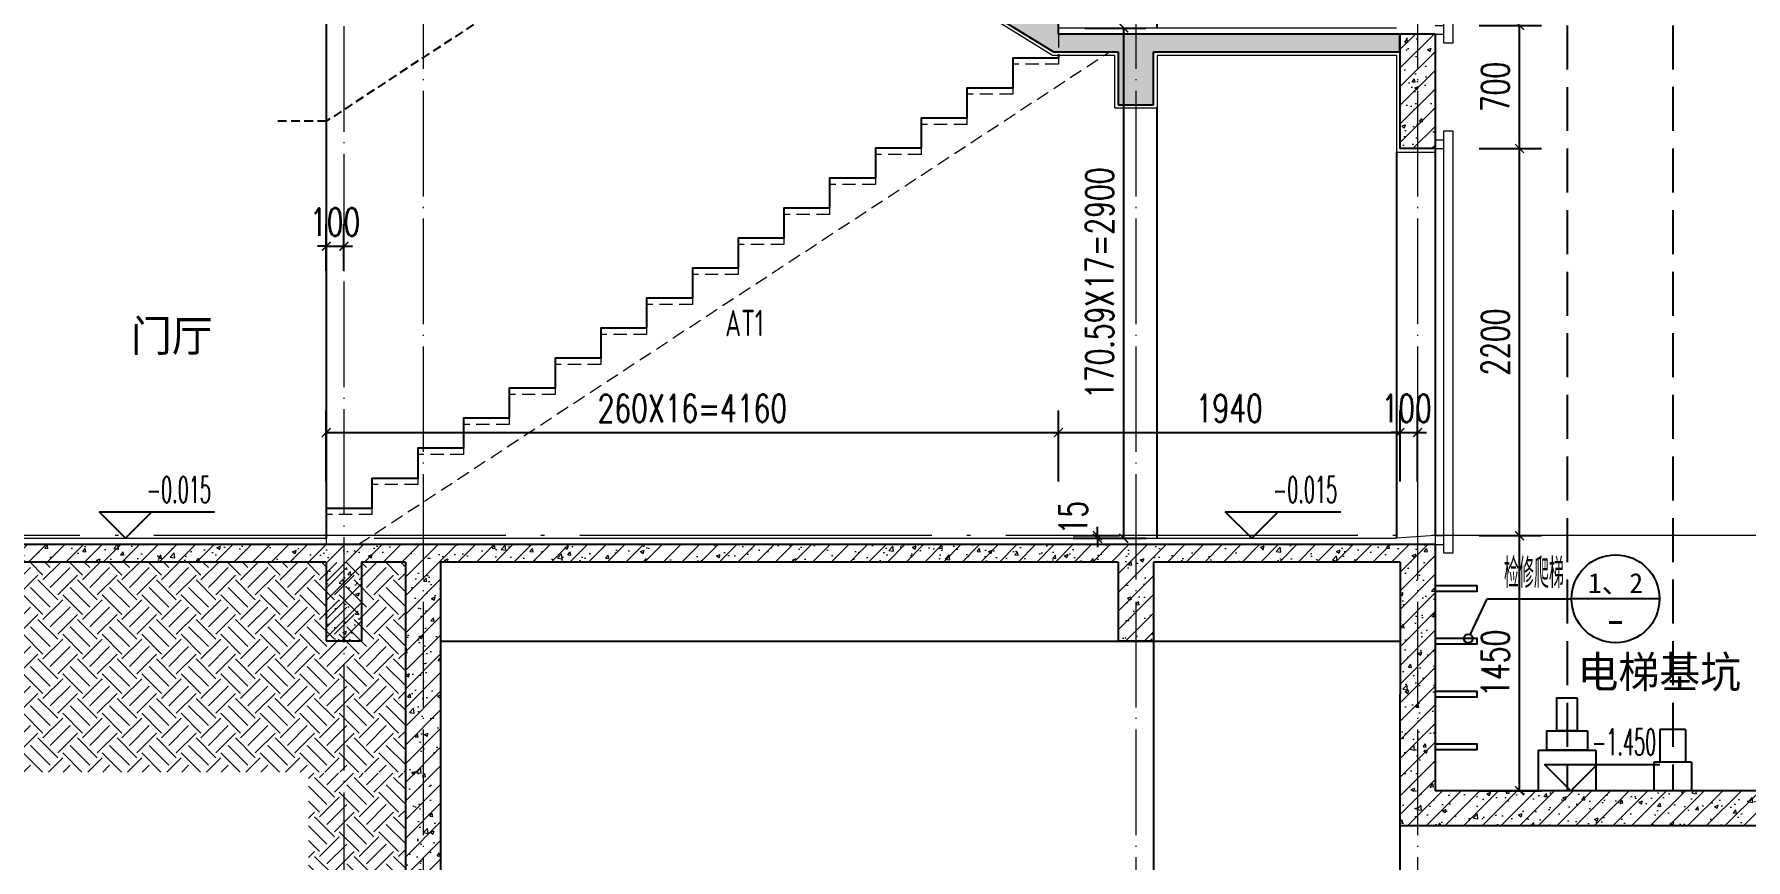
# Model space of a CAD drawing. Extents: x -668857 to 143095, y -247466 to 228182.
# Drawn here: x 59858 to 69582, y 204334 to 209027 of the extents above; entities that cross this region are included whole.
import ezdxf
from ezdxf.enums import TextEntityAlignment as Align

# ---------------------------------------------------------------- set-up
doc = ezdxf.new("R2010")
doc.units = 0
doc.header["$LTSCALE"] = 1000
for name, pattern in [('DASH', [0.35, 0.25, -0.1]), ('DOTE', [2.42, 2, -0.2, 0.02, -0.2]), ('HIDDEN', [0.375, 0.25, -0.125])]:
    doc.linetypes.add(name, pattern=pattern)
doc.layers.get('0').update_dxf_attribs({"linetype": 'CONTINUOUS'})
doc.layers.get('DEFPOINTS').update_dxf_attribs({"linetype": 'CONTINUOUS'})
for name, color, linetype in [('DIM_ELEV', 3, 'CONTINUOUS'), ('DIM_IDEN', 67, 'CONTINUOUS'), ('PUB_DIM', 3, 'CONTINUOUS'), ('PUB_TEXT', 2, 'CONTINUOUS'), ('TEXT', 2, 'CONTINUOUS'), ('WALL', 5, 'CONTINUOUS'), ('审核', 1, 'CONTINUOUS'), ('尺寸标注', 86, 'CONTINUOUS'), ('看线', 251, 'CONTINUOUS'), ('设备', 253, 'CONTINUOUS')]:
    doc.layers.add(name, color=color, linetype=linetype)
for name, color, linetype, lineweight in [('DOTE', 19, 'DOTE', 9), ('PUB_HATCH', 8, 'CONTINUOUS', 9), ('STAIR', 2, 'CONTINUOUS', 18), ('WINDOW', 144, 'CONTINUOUS', 15), ('内粉刷', 37, 'CONTINUOUS', 9), ('填充', 251, 'CONTINUOUS', 5), ('建筑', 30, 'CONTINUOUS', 25)]:
    doc.layers.add(name, color=color, linetype=linetype, lineweight=lineweight)
doc.styles.add('_TCH_DIM', font='SIMPLEX.shx', dxfattribs={"width": 0.7, "bigfont": 'GBCBIG.shx'})
doc.styles.add('_TCH_DIM_T3', font='SIMPLEX', dxfattribs={"width": 0.705882, "bigfont": 'GBCBIG'})
doc.styles.add('_TCH_LABEL', font='simhei.ttf')
doc.styles.add('TSSD_REIN', font='tssdeng.shx', dxfattribs={"width": 0.7, "height": 300, "bigfont": 'tssdchn.shx'})
doc.dimstyles.new('_TCH_ARCH&&50', dxfattribs={"dimtxt": 157.5, "dimasz": 50, "dimexe": 125, "dimexo": 150, "dimgap": 58.75, "dimtad": 1, "dimdec": 0, "dimzin": 0, "dimdsep": 46, "dimtxsty": '_TCH_DIM_T3', "dimblk": 'ARCHTICK', "dimcen": 0.09, "dimclrt": 7, "dimazin": 0, "dimtfac": 1, "dimtdec": 0, "dimtix": 1, "dimtmove": 2, "dimatfit": 3, "dimldrblk": 'ARCHTICK', "dimfxl": 0, "dimtolj": 1, "dimtzin": 0, "dimarcsym": 0})
pattern_1 = [(45, (-897079.3, 191696.6), (0, 224.506403), [158.75, -158.75]), (45, (-897121.39, 191738.7), (0, 224.506403), [158.75, -158.75]), (45, (-897163.48, 191780.8), (0, 224.506403), [158.75, -158.75]), (135, (-897163.48, 191808.86), (-224.506403, 0), [158.75, -158.75]), (135, (-897121.39, 191850.96), (-224.506403, 0), [158.75, -158.75]), (135, (-897079.3, 191893.05), (-224.506403, 0), [158.75, -158.75])]
pattern_2 = [(45, (-895846.27, 298604.97), (-53.0330086, 53.0330086), []), (50, (-895846.27, 298604.97), (215.178055, -18.82564), [22.5, -247.5]), (355, (-895846.27, 298604.97), (-41.6254, 225.65764), [18, -198]), (100.4514, (-895828.34, 298603.4), (173.552815, 206.831863), [19.122057, -210.342634]), (46.1842, (-895846.27, 298664.97), (320.172315, -49.655704), [33.75, -371.25]), (96.6356, (-895819.6, 298660.83), (280.39881, 292.23536), [28.68309, -315.5139]), (351.1842, (-895846.27, 298664.97), (280.39858, 292.23558), [27, -297]), (21, (-895816.27, 298649.97), (179.072116, -120.785667), [22.5, -247.5]), (326, (-895816.27, 298649.97), (72.9946, 217.545014), [18, -198]), (71.4514, (-895801.35, 298639.9), (252.06679, 96.75915), [19.122057, -210.342634]), (37.5, (-895846.27, 298604.97), (3.6479566, 99.868156), [0, -195.6, 0, -201, 0, -198.75]), (7.5, (-895846.27, 298604.97), (78.920861, 118.323514), [0, -114.6, 0, -191.1, 0, -75.75]), (327.5, (-895913.17, 298604.97), (160.146731, -6.7664615), [0, -75, 0, -234, 0, -310.5]), (317.5, (-895943.17, 298604.97), (174.95585, 30.031495), [0, -97.5, 0, -155.4, 0, -220.5])]

# ---------------------------------------------------------------- blocks, each defined once
blk = doc.blocks.new('FGSDFSFSEFESFES')
at = {"layer": 'WINDOW', "ltscale": 0.8}
for p, q in [((175258.6, -121034), (175208.6, -121034)), ((175258.6, -121084), (175208.6, -121084)), ((175258.6, -123284), (175208.6, -123284)), ((175258.6, -123334), (175208.6, -123334))]:
    blk.add_line(p, q, dxfattribs=at)
blk.add_lwpolyline([(175158.6, -123384), (175208.6, -123384), (175208.6, -120984), (175158.6, -120984), (175158.6, -123384)], dxfattribs=at)
blk = doc.blocks.new('A$C0DDB073D')
at = {"layer": 'PUB_HATCH'}
h = blk.add_hatch(dxfattribs=at)
h.set_pattern_fill('钢筋混凝土', color=256, scale=30, style=0)
h.set_pattern_definition([(45, (0, 0), (-53.033, 53.033), []), (50, (0, 0), (215.178, -18.8256), [22.5, -247.5]), (355, (0, 0), (-41.625, 225.658), [18, -198]), (100.4514, (17.93, -1.57), (173.553, 206.832), [19.122, -210.343]), (46.184, (0, 60), (320.172, -49.656), [33.75, -371.25]), (96.6356, (26.68, 55.86), (280.399, 292.235), [28.683, -315.514]), (351.184, (0, 60), (280.399, 292.236), [27, -297]), (21, (30, 45), (179.072, -120.7857), [22.5, -247.5]), (326, (30, 45), (72.995, 217.545), [18, -198]), (71.4514, (44.92, 34.93), (252.067, 96.759), [19.122, -210.343]), (37.5, (0, 0), (3.648, 99.8682), [0, -195.6, 0, -201, 0, -198.75]), (7.5, (0, 0), (78.9209, 118.3235), [0, -114.6, 0, -191.1, 0, -75.75]), (327.5, (-66.9, 0), (160.1467, -6.7665), [0, -75, 0, -234, 0, -310.5]), (317.5, (-96.9, 0), (174.956, 30.0315), [0, -97.5, 0, -155.4, 0, -220.5])])
h.paths.add_polyline_path([(199.9, 0), (199.9, -100), (1430, -100), (1430, -400), (1630, -400), (1630, -278.8), (3681.5, -1550), (4050, -1550), (4050, -1850), (4250, -1850), (4250, -1550), (5649.9, -1550), (5649.9, -1450), (3710, -1450), (3710, -1288.9), (3450, -1288.9), (3450, -1127.8), (3190, -1127.8), (3190, -966.7), (2930, -966.7), (2930, -805.6), (2670, -805.6), (2670, -644.5), (2410, -644.5), (2410, -483.3), (2150, -483.3), (2150, -322.2), (1890, -322.2), (1890, -161.1), (1630, -161.1), (1630, 0)])
at = {"layer": 'WALL'}
for p, q in [((199.9, 0), (199.9, -100)), ((1630, 0), (199.9, 0)), ((1630, -161.1), (1630, 0)), ((199.9, -100), (1430, -100)), ((1430, -100), (1430, -400)), ((1890, -161.1), (1630, -161.1)), ((1890, -322.2), (1890, -161.1)), ((1630, -400), (1630, -278.8)), ((1630, -278.8), (3681.5, -1550)), ((2150, -322.2), (1890, -322.2)), ((2150, -483.3), (2150, -322.2)), ((1430, -400), (1630, -400)), ((2410, -483.3), (2150, -483.3)), ((2410, -644.5), (2410, -483.3)), ((2670, -644.5), (2410, -644.5)), ((2670, -805.6), (2670, -644.5)), ((2930, -805.6), (2670, -805.6)), ((2930, -966.7), (2930, -805.6)), ((3190, -966.7), (2930, -966.7)), ((3190, -1127.8), (3190, -966.7)), ((3450, -1127.8), (3190, -1127.8)), ((3450, -1288.9), (3450, -1127.8)), ((3710, -1288.9), (3450, -1288.9)), ((3710, -1450), (3710, -1288.9)), ((5649.9, -1450), (3710, -1450)), ((5649.9, -1550), (5649.9, -1450)), ((3681.5, -1550), (4050, -1550)), ((4050, -1550), (4050, -1850)), ((4250, -1850), (4250, -1550)), ((4250, -1550), (5649.9, -1550)), ((4050, -1850), (4250, -1850))]:
    blk.add_line(p, q, dxfattribs=at)
at = {"layer": '内粉刷'}
for p, q in [((1630, 35), (219.9, 35)), ((219.9, -120), (1410, -120)), ((1410, -120), (1410, -420)), ((1650, -420), (1650, -314.7)), ((1410, -420), (1650, -420)), ((5630, -1415), (3710, -1415))]:
    blk.add_line(p, q, dxfattribs=at)
for points in [[(3710, -1415), (3710, -1253.9), (3450, -1253.9), (3450, -1092.8), (3190, -1092.8), (3190, -931.7), (2930, -931.7), (2930, -770.6), (2670, -770.6), (2670, -609.5), (2410, -609.5), (2410, -448.3), (2150, -448.3), (2150, -287.2), (1890, -287.2), (1890, -126.1), (1630, -126.1), (1630, 35)], [(5630, -1570), (4270, -1570), (4270, -1870), (4030, -1870), (4030, -1570), (3675.8, -1570), (1650, -314.7)]]:
    blk.add_lwpolyline(points, dxfattribs=at)
at = {"layer": '看线'}
blk.add_line((4270, -1415), (4270, 1030), dxfattribs=at)
blk = doc.blocks.new('_ArchTick')
at = {"color": 0, "linetype": 'ByBlock', "const_width": 0.15}
blk.add_lwpolyline([(-0.5, -0.5), (0.5, 0.5)], dxfattribs=at)
blk = doc.blocks.new('*D388')
at = {"layer": 'DEFPOINTS', "color": 0}
for p in [(65677.1, 209061.6), (66048.2, 209061.6), (65677.1, 206161.5)]:
    blk.add_point(p, dxfattribs=at)
at = {"layer": '尺寸标注', "color": 0, "lineweight": -2}
for p, q in [((65827.1, 209061.6), (66173.2, 209061.6)), ((66048.2, 206161.5), (66048.2, 209061.6)), ((65827.1, 206161.5), (66173.2, 206161.5))]:
    blk.add_line(p, q, dxfattribs=at)
at = {"layer": '尺寸标注', "color": 0, "lineweight": -2, "xscale": 50, "yscale": 50, "zscale": 50}
for p, rotation in [((66048.2, 209061.6), 90), ((66048.2, 206161.5), 270)]:
    blk.add_blockref('_ArchTick', p, dxfattribs=dict(at, rotation=rotation))
at = {"layer": '尺寸标注', "color": 7, "insert": (65910.7, 207611.6), "char_height": 157.5, "attachment_point": 5, "rotation": 90, "style": '_TCH_DIM_T3'}
blk.add_mtext('\\A1;170.59X17=2900', dxfattribs=at)
blk = doc.blocks.new('*D398')
at = {"layer": 'DEFPOINTS', "color": 0}
for p in [(67917.1, 206176.6), (68296.6, 206176.6), (67917.1, 204726.6)]:
    blk.add_point(p, dxfattribs=at)
at = {"layer": 'PUB_DIM', "color": 0, "lineweight": -2}
for p, q in [((68067.1, 206176.6), (68421.6, 206176.6)), ((68296.6, 204726.6), (68296.6, 206176.6)), ((68067.1, 204726.6), (68421.6, 204726.6))]:
    blk.add_line(p, q, dxfattribs=at)
at = {"layer": 'PUB_DIM', "color": 0, "lineweight": -2, "xscale": 50, "yscale": 50, "zscale": 50}
for p, rotation in [((68296.6, 206176.6), 90), ((68296.6, 204726.6), 270)]:
    blk.add_blockref('_ArchTick', p, dxfattribs=dict(at, rotation=rotation))
at = {"layer": 'PUB_DIM', "color": 7, "insert": (68159.1, 205451.6), "char_height": 157.5, "attachment_point": 5, "rotation": 90, "style": '_TCH_DIM_T3'}
blk.add_mtext('\\A1;1450', dxfattribs=at)
blk = doc.blocks.new('*D399')
at = {"layer": 'DEFPOINTS', "color": 0}
for p in [(67917.1, 208376.6), (68296.6, 208376.6), (67917.1, 206176.6)]:
    blk.add_point(p, dxfattribs=at)
at = {"layer": 'PUB_DIM', "color": 0, "lineweight": -2}
for p, q in [((68067.1, 208376.6), (68421.6, 208376.6)), ((68296.6, 206176.6), (68296.6, 208376.6)), ((68067.1, 206176.6), (68421.6, 206176.6))]:
    blk.add_line(p, q, dxfattribs=at)
at = {"layer": 'PUB_DIM', "color": 0, "lineweight": -2, "xscale": 50, "yscale": 50, "zscale": 50}
for p, rotation in [((68296.6, 208376.6), 90), ((68296.6, 206176.6), 270)]:
    blk.add_blockref('_ArchTick', p, dxfattribs=dict(at, rotation=rotation))
at = {"layer": 'PUB_DIM', "color": 7, "insert": (68159.1, 207276.6), "char_height": 157.5, "attachment_point": 5, "rotation": 90, "style": '_TCH_DIM_T3'}
blk.add_mtext('\\A1;2200', dxfattribs=at)
blk = doc.blocks.new('*D400')
at = {"layer": 'DEFPOINTS', "color": 0}
for p in [(67917.1, 209076.6), (68296.6, 209076.6), (67917.1, 208376.6)]:
    blk.add_point(p, dxfattribs=at)
at = {"layer": 'PUB_DIM', "color": 0, "lineweight": -2}
for p, q in [((68067.1, 209076.6), (68421.6, 209076.6)), ((68296.6, 208376.6), (68296.6, 209076.6)), ((68067.1, 208376.6), (68421.6, 208376.6))]:
    blk.add_line(p, q, dxfattribs=at)
at = {"layer": 'PUB_DIM', "color": 0, "lineweight": -2, "xscale": 50, "yscale": 50, "zscale": 50}
for p, rotation in [((68296.6, 209076.6), 90), ((68296.6, 208376.6), 270)]:
    blk.add_blockref('_ArchTick', p, dxfattribs=dict(at, rotation=rotation))
at = {"layer": 'PUB_DIM', "color": 7, "insert": (68159.1, 208726.6), "char_height": 157.5, "attachment_point": 5, "rotation": 90, "style": '_TCH_DIM_T3'}
blk.add_mtext('\\A1;700', dxfattribs=at)
blk = doc.blocks.new('*D415')
at = {"layer": 'DEFPOINTS', "color": 0}
for p in [(61617.1, 207821.5), (61517.1, 207532.2), (61617.1, 207532.2)]:
    blk.add_point(p, dxfattribs=at)
at = {"layer": '尺寸标注', "color": 0, "lineweight": -2}
for p, q in [((61517.1, 207682.2), (61517.1, 207946.5)), ((61617.1, 207682.2), (61617.1, 207946.5)), ((61517.1, 207821.5), (61467.1, 207821.5)), ((61517.1, 207821.5), (61617.1, 207821.5)), ((61617.1, 207821.5), (61667.1, 207821.5))]:
    blk.add_line(p, q, dxfattribs=at)
at = {"layer": '尺寸标注', "color": 0, "lineweight": -2, "xscale": 50, "yscale": 50, "zscale": 50}
blk.add_blockref('_ArchTick', (61517.1, 207821.5), dxfattribs=at)
at = {"layer": '尺寸标注', "color": 0, "lineweight": -2, "xscale": 50, "yscale": 50, "zscale": 50, "rotation": 180}
blk.add_blockref('_ArchTick', (61617.1, 207821.5), dxfattribs=at)
at = {"layer": '尺寸标注', "color": 7, "insert": (61567.1, 207959), "char_height": 157.5, "attachment_point": 5, "style": '_TCH_DIM_T3'}
blk.add_mtext('\\A1;100', dxfattribs=at)
blk = doc.blocks.new('*D416')
at = {"layer": 'DEFPOINTS', "color": 0}
for p in [(65610.7, 206176.6), (65610.7, 206161.6), (65898.2, 206176.6)]:
    blk.add_point(p, dxfattribs=at)
at = {"layer": '尺寸标注', "color": 0, "lineweight": -2}
for p, q in [((65760.7, 206176.6), (66023.2, 206176.6)), ((65760.7, 206161.6), (66023.2, 206161.6)), ((65898.2, 206176.6), (65898.2, 206226.6)), ((65898.2, 206161.6), (65898.2, 206176.6)), ((65898.2, 206161.6), (65898.2, 206111.6))]:
    blk.add_line(p, q, dxfattribs=at)
at = {"layer": '尺寸标注', "color": 0, "lineweight": -2, "xscale": 50, "yscale": 50, "zscale": 50}
for p, rotation in [((65898.2, 206176.6), 270), ((65898.2, 206161.6), 90)]:
    blk.add_blockref('_ArchTick', p, dxfattribs=dict(at, rotation=rotation))
at = {"layer": '尺寸标注', "color": 7, "insert": (65760.7, 206279.1), "char_height": 157.5, "attachment_point": 5, "rotation": 90, "style": '_TCH_DIM_T3'}
blk.add_mtext('\\A1;15', dxfattribs=at)
blk = doc.blocks.new('*D432')
at = {"layer": 'DEFPOINTS', "color": 0}
for p in [(67717.1, 206762.7), (67617.5, 206335.1), (67717.1, 206335.1)]:
    blk.add_point(p, dxfattribs=at)
at = {"layer": '尺寸标注', "color": 0, "lineweight": -2}
for p, q in [((67617.5, 206485.1), (67617.5, 206887.7)), ((67717.1, 206485.1), (67717.1, 206887.7)), ((67617.5, 206762.7), (67567.5, 206762.7)), ((67617.5, 206762.7), (67717.1, 206762.7)), ((67717.1, 206762.7), (67767.1, 206762.7))]:
    blk.add_line(p, q, dxfattribs=at)
at = {"layer": '尺寸标注', "color": 0, "lineweight": -2, "xscale": 50, "yscale": 50, "zscale": 50}
blk.add_blockref('_ArchTick', (67617.5, 206762.7), dxfattribs=at)
at = {"layer": '尺寸标注', "color": 0, "lineweight": -2, "xscale": 50, "yscale": 50, "zscale": 50, "rotation": 180}
blk.add_blockref('_ArchTick', (67717.1, 206762.7), dxfattribs=at)
at = {"layer": '尺寸标注', "color": 7, "insert": (67655.1, 206900.2), "char_height": 157.5, "attachment_point": 5, "style": '_TCH_DIM_T3'}
blk.add_mtext('\\A1;100', dxfattribs=at)
blk = doc.blocks.new('*D433')
at = {"layer": 'DEFPOINTS', "color": 0}
for p in [(67617.5, 206762.7), (65677.1, 206335.1), (67617.5, 206335.1)]:
    blk.add_point(p, dxfattribs=at)
at = {"layer": '尺寸标注', "color": 0, "lineweight": -2}
for p, q in [((65677.1, 206485.1), (65677.1, 206887.7)), ((67617.5, 206485.1), (67617.5, 206887.7)), ((65677.1, 206762.7), (67617.5, 206762.7))]:
    blk.add_line(p, q, dxfattribs=at)
at = {"layer": '尺寸标注', "color": 0, "lineweight": -2, "xscale": 50, "yscale": 50, "zscale": 50, "rotation": 180}
blk.add_blockref('_ArchTick', (65677.1, 206762.7), dxfattribs=at)
at = {"layer": '尺寸标注', "color": 0, "lineweight": -2, "xscale": 50, "yscale": 50, "zscale": 50}
blk.add_blockref('_ArchTick', (67617.5, 206762.7), dxfattribs=at)
at = {"layer": '尺寸标注', "color": 7, "insert": (66647.3, 206900.2), "char_height": 157.5, "attachment_point": 5, "style": '_TCH_DIM_T3'}
blk.add_mtext('\\A1;1940', dxfattribs=at)
blk = doc.blocks.new('*D434')
at = {"layer": 'DEFPOINTS', "color": 0}
for p in [(65677.1, 206762.7), (61517.1, 206335.1), (65677.1, 206335.1)]:
    blk.add_point(p, dxfattribs=at)
at = {"layer": '尺寸标注', "color": 0, "lineweight": -2}
for p, q in [((61517.1, 206485.1), (61517.1, 206887.7)), ((65677.1, 206485.1), (65677.1, 206887.7)), ((61517.1, 206762.7), (65677.1, 206762.7))]:
    blk.add_line(p, q, dxfattribs=at)
at = {"layer": '尺寸标注', "color": 0, "lineweight": -2, "xscale": 50, "yscale": 50, "zscale": 50, "rotation": 180}
blk.add_blockref('_ArchTick', (61517.1, 206762.7), dxfattribs=at)
at = {"layer": '尺寸标注', "color": 0, "lineweight": -2, "xscale": 50, "yscale": 50, "zscale": 50}
blk.add_blockref('_ArchTick', (65677.1, 206762.7), dxfattribs=at)
at = {"layer": '尺寸标注', "color": 7, "insert": (63597.1, 206900.2), "char_height": 157.5, "attachment_point": 5, "style": '_TCH_DIM_T3'}
blk.add_mtext('\\A1;260X16=4160', dxfattribs=at)

msp = doc.modelspace()

# ---------------------------------------------------------------- hatches: boundary and pattern name
at = {"layer": 'PUB_HATCH'}
h = msp.add_hatch(dxfattribs=at)
h.set_pattern_fill('钢筋混凝土', color=256, scale=30, style=0)
h.set_pattern_definition(pattern_2)
h.paths.add_polyline_path([(67617.05, 209026.55), (67617.05, 208376.55), (67817.05, 208376.55), (67817.05, 209026.55)])
h = msp.add_hatch(dxfattribs=at)
h.set_pattern_fill('钢筋混凝土', color=256, scale=30, style=0)
h.set_pattern_definition(pattern_2)
h.paths.add_polyline_path([(61617.05, 206059.89), (61617.05, 206126.55), (59018.04, 206126.55), (59217.86, 206026.55), (61517.05, 206026.55)])
h = msp.add_hatch(dxfattribs=at)
h.set_pattern_fill('钢筋混凝土', color=256, scale=30, style=0)
h.set_pattern_definition(pattern_2)
h.paths.add_polyline_path([(61617.05, 206059.89), (61517.05, 206026.55), (61517.06, 205576.55), (61717.06, 205576.55), (61717.05, 206026.55)])
h = msp.add_hatch(dxfattribs=at)
h.set_pattern_fill('钢筋混凝土', color=256, scale=30, style=0)
h.set_pattern_definition(pattern_2)
h.paths.add_polyline_path([(62067.06, 206059.89), (62067.06, 206126.55), (61617.05, 206126.55), (61617.05, 206059.89), (61717.05, 206026.55), (61967.06, 206026.55)])
h = msp.add_hatch(dxfattribs=at)
h.set_pattern_fill('钢筋混凝土', color=256, scale=30, style=0)
h.set_pattern_definition(pattern_2)
h.paths.add_polyline_path([(62067.06, 206059.89), (61967.06, 206026.55), (61967.06, 201126.55), (62167.06, 201326.55), (62167.06, 206026.55)])
h = msp.add_hatch(dxfattribs=at)
h.set_pattern_fill('钢筋混凝土', color=256, scale=30, style=0)
h.set_pattern_definition(pattern_2)
h.paths.add_polyline_path([(66117.11, 206059.89), (66117.11, 206126.55), (62067.06, 206126.55), (62067.06, 206059.89), (62167.06, 206026.55), (66017.11, 206026.55)])
h = msp.add_hatch(dxfattribs=at)
h.set_pattern_fill('钢筋混凝土', color=256, scale=30, style=0)
h.set_pattern_definition(pattern_2)
h.paths.add_polyline_path([(66117.11, 206059.89), (66017.11, 206026.55), (66017.11, 205576.55), (66217.11, 205576.55), (66217.11, 206026.55)])
h = msp.add_hatch(dxfattribs=at)
h.set_pattern_fill('钢筋混凝土', color=256, scale=30, style=0)
h.set_pattern_definition(pattern_2)
h.paths.add_polyline_path([(67617.97, 206026.55), (67818.04, 206126.55), (66117.11, 206126.55), (66117.11, 206059.89), (66217.11, 206026.55)])
h = msp.add_hatch(dxfattribs=at)
h.set_pattern_fill('钢筋混凝土', color=256, scale=30, style=0)
h.set_pattern_definition(pattern_2)
h.paths.add_polyline_path([(67818.04, 206126.55), (67617.97, 206026.55), (67616.91, 204526.55), (67817.05, 204726.55)])
h = msp.add_hatch(dxfattribs=at)
h.set_pattern_fill('钢筋混凝土', color=256, scale=30, style=0)
h.set_pattern_definition(pattern_2)
h.paths.add_polyline_path([(69917.05, 204526.55), (69717.05, 204726.55), (67817.05, 204726.55), (67616.91, 204526.55)])
at = {"layer": '填充'}
h = msp.add_hatch(dxfattribs=at)
h.set_pattern_fill('EARTH', color=250, scale=50, angle=45, style=0)
h.set_pattern_definition(pattern_1)
edge = h.paths.add_edge_path()
edge.add_line((57890.04, 206026.54), (57890.04, 204833.26))
edge.add_line((57890.04, 204833.26), (61967.06, 204833.11))
edge.add_line((61967.06, 204829.89), (61967.05, 206023.21))
edge.add_line((61967.05, 206023.21), (57890.04, 206026.54))
h = msp.add_hatch(dxfattribs=at)
h.set_pattern_fill('EARTH', color=250, scale=50, angle=45, style=0)
h.set_pattern_definition(pattern_1)
h.paths.add_polyline_path([(61416.76, 201126.55), (61967.01, 201126.55), (61967.01, 204826.55), (61416.76, 204826.55)])

# ---------------------------------------------------------------- linework, layer by layer
at = {"layer": 'DIM_ELEV', "color": 6}
for p, q in [((60376.73, 206161.45), (60226.73, 206311.45)), ((60226.73, 206311.45), (60882.73, 206311.45)), ((60376.73, 206161.45), (60526.73, 206311.45)), ((66774.68, 206161.54), (66624.68, 206311.54)), ((66624.68, 206311.54), (67280.68, 206311.54)), ((66774.68, 206161.54), (66924.68, 206311.54))]:
    msp.add_line(p, q, dxfattribs=at)
at = {"layer": 'DIM_ELEV', "color": 3}
for p, q in [((68587.59, 204726.55), (68437.59, 204876.55)), ((68437.59, 204876.55), (69093.59, 204876.55)), ((68587.59, 204726.55), (68737.59, 204876.55))]:
    msp.add_line(p, q, dxfattribs=at)
at = {"layer": 'DIM_IDEN'}
for p, q in [((68016.15, 205613.76), (68113.03, 205817.66)), ((68113.03, 205817.66), (68591.92, 205817.66)), ((69091.92, 205817.66), (68591.92, 205817.66))]:
    msp.add_line(p, q, dxfattribs=at)
for centre, radius in [((68841.92, 205817.66), 250), ((68005.5, 205591.36), 24.8)]:
    msp.add_circle(centre, radius, dxfattribs=at)
at = {"layer": 'DOTE', "color": 1, "linetype": 'DOTE', "ltscale": 0.3}
for p, q in [((62067.04, 224676.55), (62067.06, 200099.55)), ((66117.04, 224676.55), (66117.06, 200099.55)), ((67717.04, 224676.55), (67717.06, 200099.55)), ((61617.06, 211976.55), (61617.06, 200099.55))]:
    msp.add_line(p, q, dxfattribs=at)
at = {"layer": 'DOTE', "color": 1, "linetype": 'DOTE'}
msp.add_line((72217.1, 206176.55), (56740.04, 206176.55), dxfattribs=at)
at = {"layer": 'STAIR', "linetype": 'HIDDEN', "ltscale": 0.3}
msp.add_line((61699.33, 206126.1), (65966.93, 208926.11), dxfattribs=at)
msp.add_lwpolyline([(65677.05, 209026.11), (65677.05, 208855.52), (65417.05, 208855.52), (65417.05, 208684.93), (65157.05, 208684.93), (65157.05, 208514.34), (64897.05, 208514.34), (64897.05, 208343.76), (64637.05, 208343.76), (64637.05, 208173.17), (64377.05, 208173.17), (64377.05, 208002.58), (64117.05, 208002.58), (64117.05, 207831.99), (63857.05, 207831.99), (63857.05, 207661.4), (63597.05, 207661.4), (63597.05, 207490.81), (63337.05, 207490.81), (63337.05, 207320.23), (63077.05, 207320.23), (63077.05, 207149.64), (62817.05, 207149.64), (62817.05, 206979.05), (62557.05, 206979.05), (62557.05, 206808.46), (62297.05, 206808.46), (62297.05, 206637.87), (62037.05, 206637.87), (62037.05, 206467.29), (61777.05, 206467.29), (61777.05, 206296.7), (61517.05, 206296.7), (61517.05, 206126.11)], dxfattribs=at)
at = {"layer": 'WALL'}
for p, q in [((67617.05, 209026.55), (67617.05, 208376.55)), ((67817.05, 209026.55), (67617.05, 209026.55)), ((67817.05, 209026.55), (67817.05, 208376.55)), ((67817.05, 208376.55), (67617.05, 208376.55)), ((61617.05, 206126.55), (59018.04, 206126.55)), ((62067.06, 206126.55), (61617.05, 206126.55)), ((66117.11, 206126.55), (62067.06, 206126.55)), ((67818.04, 206126.55), (66117.11, 206126.55)), ((67818.04, 206126.55), (67817.05, 204726.55)), ((61517.05, 206026.55), (59217.86, 206026.55)), ((61517.05, 206026.55), (61517.06, 205576.55)), ((61717.05, 206026.55), (61717.06, 205576.55)), ((61967.06, 206026.55), (61717.05, 206026.55)), ((61967.06, 206026.55), (61967.06, 201126.55)), ((62167.06, 206026.55), (62167.06, 201326.55)), ((66017.11, 206026.55), (62167.06, 206026.55)), ((66017.11, 206026.55), (66017.11, 205576.55)), ((67617.97, 206026.55), (66217.11, 206026.55)), ((66217.11, 206026.55), (66217.11, 205576.55)), ((67617.97, 206026.55), (67616.91, 204526.55)), ((61717.06, 205576.55), (61517.06, 205576.55)), ((66217.11, 205576.55), (66017.11, 205576.55)), ((69717.05, 204726.55), (67817.05, 204726.55)), ((69917.05, 204526.55), (67616.91, 204526.55))]:
    msp.add_line(p, q, dxfattribs=at)
at = {"layer": '内粉刷'}
for p, q in [((59017.07, 206161.35), (61517.11, 206161.56)), ((61789.19, 206161.55), (67597.06, 206161.55))]:
    msp.add_line(p, q, dxfattribs=at)
for points in [[(67597.08, 208906.57), (67597.08, 208356.57), (67817.08, 208356.55)], [(67817.06, 206176.55), (67597.06, 206161.55)], [(67817.06, 206176.55), (67817.06, 206126.55)]]:
    msp.add_lwpolyline(points, dxfattribs=at)
at = {"layer": '审核', "color": 58, "linetype": 'HIDDEN', "ltscale": 0.2}
msp.add_lwpolyline([(65977.11, 211261.56), (65677.11, 211261.56), (61517.11, 208532.15), (61217.11, 208532.15)], dxfattribs=at)
at = {"layer": '建筑', "color": 2}
for points in [[(67817.05, 205861.36), (68055.67, 205861.36), (68055.67, 205891.36), (67817.05, 205891.36)], [(67817.05, 205561.36), (68055.67, 205561.36), (68055.67, 205591.36), (67817.05, 205591.36)], [(67817.05, 205261.36), (68055.67, 205261.36), (68055.67, 205291.36), (67817.05, 205291.36)], [(67817.05, 204961.36), (68055.67, 204961.36), (68055.67, 204991.36), (67817.05, 204991.36)]]:
    msp.add_lwpolyline(points, dxfattribs=at)
at = {"layer": '看线', "color": 252}
for p, q in [((61517.07, 209536.55), (61517.11, 206332.15)), ((62167.06, 205576.55), (67617.3, 205576.55)), ((66217.65, 205576.55), (66216.91, 201326.55)), ((67616.91, 204526.55), (67616.91, 201326.55))]:
    msp.add_line(p, q, dxfattribs=at)
at = {"layer": '看线'}
for p, q in [((66237.05, 206161.56), (66237.05, 208606.56)), ((67597.08, 208356.57), (67597.08, 206161.57)), ((67817.08, 208376.55), (67817.08, 206176.57))]:
    msp.add_line(p, q, dxfattribs=at)
at = {"layer": '看线', "color": 32}
msp.add_lwpolyline([(65677.05, 208906.11), (65677.05, 208890.52), (65417.05, 208890.52), (65417.05, 208719.93), (65157.05, 208719.93), (65157.05, 208549.34), (64897.05, 208549.34), (64897.05, 208378.76), (64637.05, 208378.76), (64637.05, 208208.17), (64377.05, 208208.17), (64377.05, 208037.58), (64117.05, 208037.58), (64117.05, 207866.99), (63857.05, 207866.99), (63857.05, 207696.4), (63597.05, 207696.4), (63597.05, 207525.81), (63337.05, 207525.81), (63337.05, 207355.23), (63077.05, 207355.23), (63077.05, 207184.64), (62817.05, 207184.64), (62817.05, 207014.05), (62557.05, 207014.05), (62557.05, 206843.46), (62297.05, 206843.46), (62297.05, 206672.87), (62037.05, 206672.87), (62037.05, 206502.29), (61777.05, 206502.29), (61777.05, 206331.7), (61517.05, 206331.7), (61517.05, 206161.11)], dxfattribs=at)
at = {"layer": '设备', "color": 206, "linetype": 'DASH'}
for p, q in [((68567.02, 222026.55), (68567.02, 204726.55)), ((69167.33, 222026.56), (69167.1, 204726.55))]:
    msp.add_line(p, q, dxfattribs=at)
at = {"layer": '设备', "color": 206}
for p, q in [((69094.19, 205075.19), (69094.19, 204889.48)), ((69239.84, 205075.19), (69094.19, 205075.19)), ((69239.84, 205075.19), (69239.84, 204889.48)), ((69059.88, 204889.48), (69059.88, 204726.55)), ((69274.16, 204889.48), (69059.88, 204889.48)), ((69274.16, 204889.48), (69274.16, 204726.55))]:
    msp.add_line(p, q, dxfattribs=at)
for points in [[(68624.79, 205254.49), (68624.79, 205067.72), (68509.24, 205067.72), (68509.24, 205254.49)], [(68682.57, 205067.72), (68682.57, 204957.6), (68451.47, 204957.6), (68451.47, 205067.72)], [(68729.92, 204957.6), (68729.92, 204726.55), (68404.11, 204726.55), (68404.11, 204957.6)]]:
    msp.add_lwpolyline(points, close=True, dxfattribs=at)

# ---------------------------------------------------------------- block references
msp.add_blockref('A$C0DDB073D', (61967.04, 210476.12))
at = {"xscale": -1}
for p in [(243075.65, 332360.59), (243075.65, 329460.59)]:
    msp.add_blockref('FGSDFSFSEFESFES', p, dxfattribs=at)

# ---------------------------------------------------------------- texts
at = {"layer": 'PUB_TEXT'}
for s, p in [('门厅', (60407.28, 207223.14)), ('电梯基坑', (68625.94, 205312.1))]:
    msp.add_text(s, height=178.723, dxfattribs=at).set_placement(p)
at = {"layer": 'PUB_TEXT', "color": 6, "style": '_TCH_DIM', "width": 0.494118}
for p in [(60496.73, 206363.95), (66894.68, 206364.04)]:
    msp.add_text('-0.015', height=148.75, dxfattribs=at).set_placement(p)
at = {"layer": 'PUB_TEXT', "style": '_TCH_DIM', "width": 0.7}
msp.add_text('检修爬梯', height=168.794, dxfattribs=at).set_placement((68208.26, 205878.88))
at = {"layer": 'PUB_TEXT', "style": '_TCH_LABEL'}
for s, height, width, p, p2 in [('1、2', 113.14, 0.962162, (68685.36, 205850.36), (68998.48, 205850.36)), ('-', 172.43, 1.022989, (68778.5, 205617.47), (68905.35, 205617.47))]:
    msp.add_text(s, height=height, dxfattribs=dict(at, width=width)).set_placement(p, p2, align=Align.FIT)
at = {"layer": 'PUB_TEXT', "color": 3, "style": '_TCH_DIM', "width": 0.494118}
msp.add_text('-1.450', height=148.75, dxfattribs=at).set_placement((68707.59, 204929.05))
at = {"layer": 'TEXT', "color": 230, "style": 'TSSD_REIN', "width": 0.7}
msp.add_text('AT1', height=150, dxfattribs=at).set_placement((63893.42, 207309.89), align=Align.CENTER)

# ---------------------------------------------------------------- dimensions: what is measured, and where the dimension line sits
at = {"layer": 'PUB_DIM'}
for p1, p2, picture, middle in [((67917.08, 208376.55), (67917.08, 209076.6), '*D400', (68159.12, 208726.57)), ((67917.08, 206176.57), (67917.08, 208376.55), '*D399', (68159.12, 207276.56)), ((67917.08, 204726.55), (67917.08, 206176.57), '*D398', (68159.12, 205451.56))]:
    dim = msp.add_aligned_dim(p1=p1, p2=p2, distance=-379.54, dimstyle='_TCH_ARCH&&50', dxfattribs=at)
    dim.commit()
    dim.dimension.update_dxf_attribs({"geometry": picture, "text_midpoint": middle})
at = {"layer": '尺寸标注', "color": 106}
for p1, p2, distance, text, picture, middle in [((65677.05, 206161.55), (65677.05, 209061.56), -371.15, '170.59X17=2900', '*D388', (65910.7, 207611.55)), ((61517.06, 206335.08), (65677.11, 206335.07), 427.67, '260X16=4160', '*D434', (63597.08, 206900.24))]:
    dim = msp.add_aligned_dim(p1=p1, p2=p2, distance=distance, text=text, dimstyle='_TCH_ARCH&&50', dxfattribs=at)
    dim.commit()
    dim.dimension.update_dxf_attribs({"geometry": picture, "text_midpoint": middle})
at = {"layer": '尺寸标注', "color": 6}
dim = msp.add_aligned_dim(p1=(61517.06, 207532.19), p2=(61617.06, 207532.19), distance=289.31, dimstyle='_TCH_ARCH&&50', dxfattribs=at)
dim.commit()
dim.dimension.update_dxf_attribs({"geometry": '*D415', "text_midpoint": (61567.06, 207959)})
at = {"layer": '尺寸标注', "color": 106}
dim = msp.add_aligned_dim(p1=(65677.11, 206335.07), p2=(67617.52, 206335.07), distance=427.67, dimstyle='_TCH_ARCH&&50', dxfattribs=at)
dim.commit()
dim.dimension.update_dxf_attribs({"geometry": '*D433', "text_midpoint": (66647.31, 206900.24)})
dim = msp.add_linear_dim(base=(67717.06, 206762.74), p1=(67617.52, 206335.07), p2=(67717.06, 206335.07), angle=359.99996, dimstyle='_TCH_ARCH&&50', dxfattribs=at)
dim.commit()
dim.dimension.update_dxf_attribs({"geometry": '*D432', "text_midpoint": (67655.07, 206900.24), "dimtype": 161})
at = {"layer": '尺寸标注', "color": 6}
dim = msp.add_linear_dim(base=(65898.2, 206176.55), p1=(65610.72, 206161.55), p2=(65610.72, 206176.55), angle=90, dimstyle='_TCH_ARCH&&50', dxfattribs=at)
dim.commit()
dim.dimension.update_dxf_attribs({"geometry": '*D416', "text_midpoint": (65760.7, 206279.05), "dimtype": 161})

doc.saveas('drawing.dxf')
